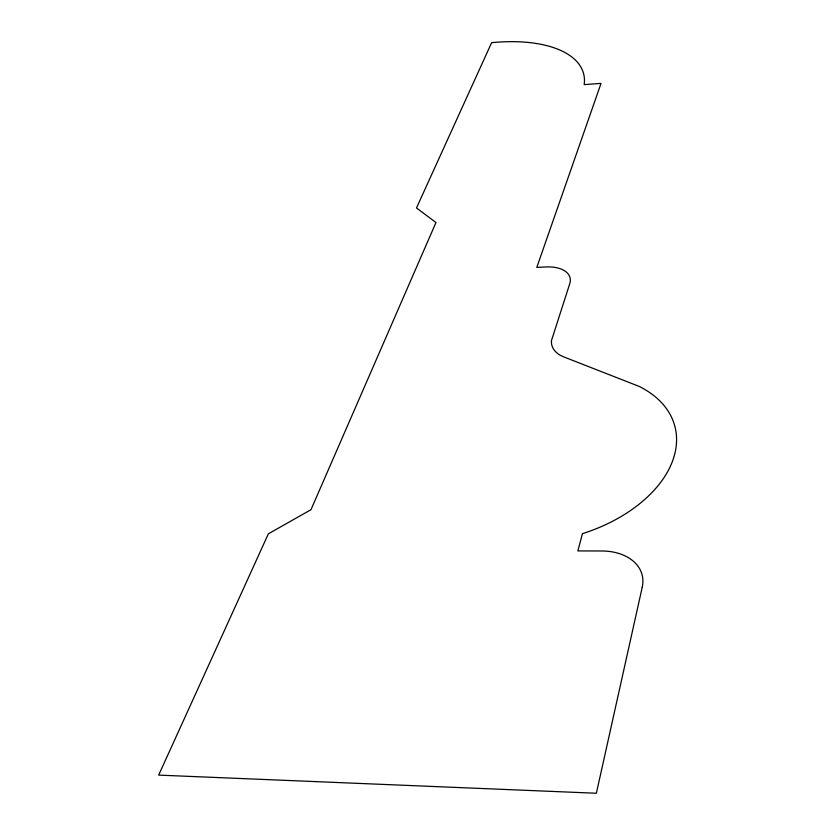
<?xml version="1.0" encoding="UTF-8"?>
<svg xmlns="http://www.w3.org/2000/svg" width="835" height="835" viewBox="0 0 835 835"><rect width="100%" height="100%" fill="white"/><g stroke="black" fill="none" stroke-linecap="round" stroke-linejoin="round"><path stroke-width="1.25" d="M642.251 587.13L596.367 793.25L158.671 775.11L268.369 533.805L310.975 509.705L435.985 222.496L416.488 207.978L491.627 42.669A117.077 55.465 -14.2 0 1 584.176 84.617L601.033 83.385L536.801 267.377L546.445 266.95A30.571 17.159 -13.7 0 1 569.773 283.66L551.497 340.482A37.815 22.242 -12.9 0 0 563.949 356.973L639.349 386.48A127.014 80.88 -14.5 0 1 672.227 461.912A127.014 80.88 -14.5 0 1 582.433 533.669L577.851 550.923L601.805 550.985A50.705 35.404 -14.3 0 1 642.251 587.13"/></g></svg>
